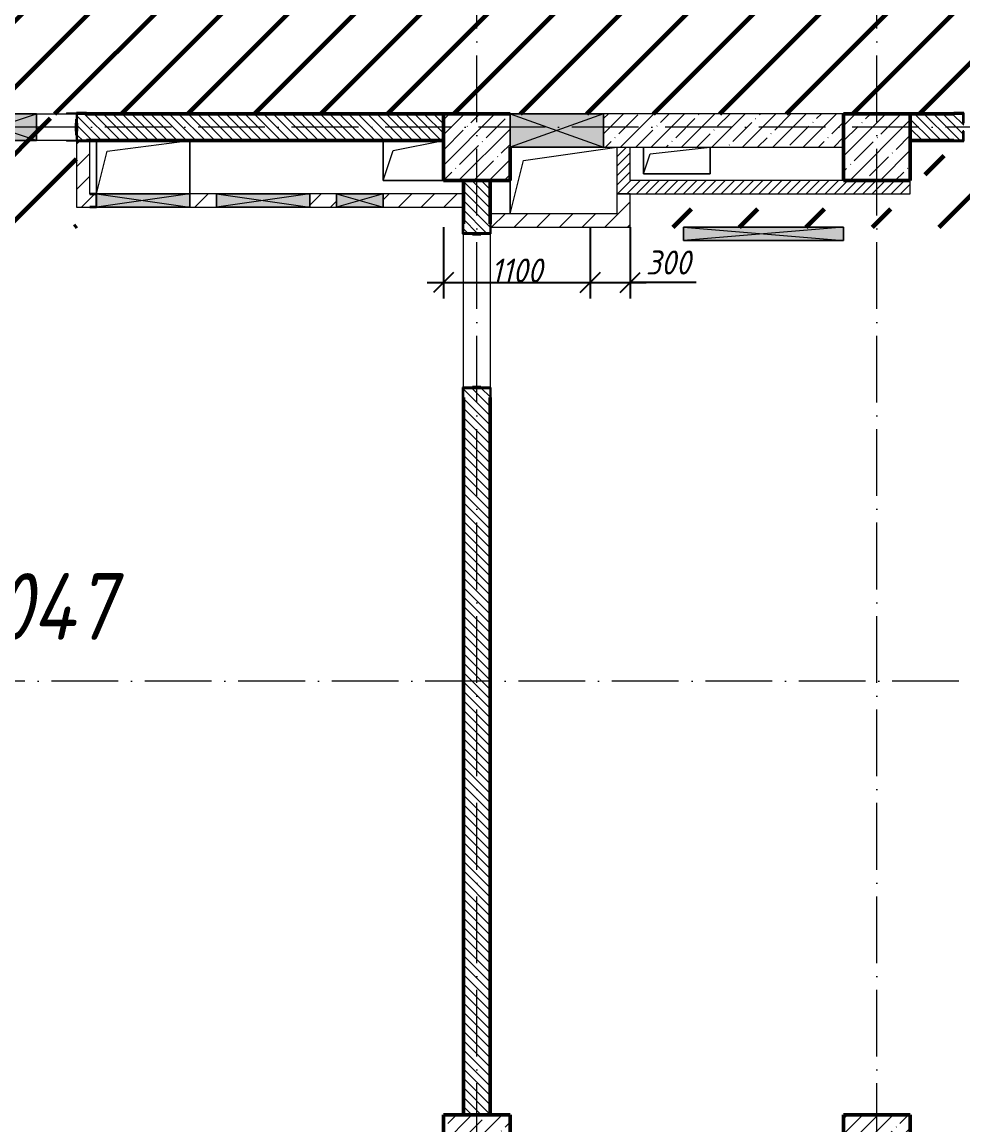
# Model space of a CAD drawing. Header units: millimetres. Extents: x -606178 to 312196, y -19338 to 632709.
# Drawn here: x -217709 to -210657, y 450300 to 458563 of the extents above; entities that cross this region are included whole.
import ezdxf

# ---------------------------------------------------------------- set-up
doc = ezdxf.new("R2010")
doc.units = ezdxf.units.MM
doc.linetypes.add('50_200_ШТРИХ_1Т_ш5_п1_п1_', pattern=[700, 500, -100, 0, -100])
for name, color, linetype, lineweight in [('6.4.1) Окр пт с инж. ПТ2.16', 3, 'Continuous', 60), ('A-____-____-DIMS', 7, 'Continuous', 9), ('A-DETL-GENF-OTLN', 7, 'Continuous', 9), ('A-FLOR-____-OTLN', 7, 'Continuous', 9), ('A-GENM-____-MCUT', 7, 'Continuous', 25), ('A-GENM-____-OTLN', 7, 'Continuous', 9), ('A-GENM-____-OTLN-1', 7, 'Continuous', 25), ('A-GLAZ-____-OTLN', 7, 'Continuous', 9), ('A-WALL-____-MCUT-1', 7, 'Continuous', 9), ('A-WALL-____-MCUT-2', 7, 'Continuous', 50), ('A-WALL-____-PATT-1', 7, 'Continuous', 9), ('A-WALL-FNSH-MCUT-1', 7, 'Continuous', 9), ('I-WALL-____-OTLN', 7, 'Continuous', 9), ('S-COLS-____-MCUT', 7, 'Continuous', 50), ('S-COLS-____-OTLN', 7, 'Continuous', 9), ('S-GRID-____-OTLN-1', 7, '50_200_ШТРИХ_1Т_ш5_п1_п1_', 9), ('Марки помещений', 7, 'Continuous', 9)]:
    doc.layers.add(name, color=color, linetype=linetype, lineweight=lineweight)
doc.layers.add('A-GLAZ-____-OTLN-1', color=7, linetype='Continuous', lineweight=9, true_color=0xc0c0c0)
doc.styles.add('ISOCPEUR_I_10', font='isocpeui.ttf', dxfattribs={"width": 0.9, "height": 180})
doc.styles.add('ISOCPEUR_I_3', font='isocpeui.ttf', dxfattribs={"width": 0.85, "height": 2.2})
doc.dimstyles.new('ISO-1_8_0_9К_СРЕДНИЙ_Кладочные_3', dxfattribs={"dimscale": 304.8, "dimtxt": 179.276612, "dimasz": 0.492126, "dimexe": 0.393701, "dimexo": 0, "dimgap": 0, "dimtad": 1, "dimdec": 3, "dimrnd": 0.001, "dimdsep": 46, "dimtxsty": 'ISOCPEUR_I_10', "dimblk1": 'OBLIQUE', "dimblk2": 'OBLIQUE', "dimsah": 1, "dimcen": 0.09, "dimdle": 0.393701, "dimazin": 0, "dimtfac": 1, "dimtdec": 4, "dimtix": 1, "dimtmove": 0, "dimatfit": 3, "dimfxl": 1, "dimtvp": 1, "dimtolj": 1, "dimtzin": 0, "dimarcsym": 2})
doc.dimstyles.new('ISO-1_8_0_9К_СРЕДНИЙ_Кладочные_4', dxfattribs={"dimscale": 304.8, "dimtxt": 179.276612, "dimasz": 0.492126, "dimexe": 0.393701, "dimexo": 0, "dimgap": 0, "dimtad": 1, "dimdec": 3, "dimrnd": 0.001, "dimdsep": 46, "dimtxsty": 'ISOCPEUR_I_10', "dimblk1": 'OBLIQUE', "dimblk2": 'OBLIQUE', "dimsah": 1, "dimcen": 0.09, "dimdle": 0.393701, "dimazin": 0, "dimtfac": 1, "dimtdec": 4, "dimtix": 1, "dimtmove": 1, "dimatfit": 3, "dimfxl": 1, "dimtvp": 1, "dimtolj": 1, "dimtzin": 0, "dimarcsym": 2})
pattern_1 = [(135, (-264901.3, 451794.26), (-35.35534, -35.35534), [])]
pattern_2 = [(45, (-264901.3, 451794.26), (-84.8528, 84.8528), [])]
pattern_3 = [(45, (-264901.3, 451794.26), (-35.35534, 35.35534), [])]

# ---------------------------------------------------------------- blocks, each defined once
blk = doc.blocks.new('BSC_Колонна _Прямоугольная - 500х500-V59-АР1_План отверстий 2 этажа в осях 1-64_А-ГГ')
at = {"layer": 'S-COLS-____-OTLN'}
h = blk.add_hatch(dxfattribs=at)
h.set_pattern_fill('FP_88', color=256, style=0, pattern_type=2)
h.set_pattern_definition([(45, (-50600, 1668.96), (-114.04925, 114.04925), []), (45, (-50485.95, 1668.96), (-114.04925, 114.04925), [201.613, -40.323, 3.353, -36.97])])
h.paths.add_polyline_path([(-250, -250), (250, -250), (250, 250), (-250, 250), (-250, -175.1)], flags=0)
at = {"layer": 'S-COLS-____-MCUT'}
for p, q in [((250, 250), (-250, 250)), ((-250, 250), (-250, -250)), ((250, -250), (250, 250)), ((-250, -250), (250, -250))]:
    blk.add_line(p, q, dxfattribs=at)
blk = doc.blocks.new('BSC_Колонна _Прямоугольная - 500х500-V60-АР1_План отверстий 2 этажа в осях 1-64_А-ГГ')
at = {"layer": 'S-COLS-____-OTLN'}
h = blk.add_hatch(dxfattribs=at)
h.set_pattern_fill('FP_89', color=256, style=0, pattern_type=2)
h.set_pattern_definition([(45, (-50600, -5831.04), (-114.04925, 114.04925), []), (45, (-50485.95, -5831.04), (-114.04925, 114.04925), [201.613, -40.323, 3.353, -36.97])])
h.paths.add_polyline_path([(-250, -250), (250, -250), (250, 250), (-250, 250), (-250, 0)], flags=0)
at = {"layer": 'S-COLS-____-MCUT'}
for p, q in [((250, 250), (-250, 250)), ((-250, 250), (-250, -250)), ((250, -250), (250, 0)), ((-250, -250), (250, -250))]:
    blk.add_line(p, q, dxfattribs=at)
blk = doc.blocks.new('BSC_Колонна _Прямоугольная - 500х500-V61-АР1_План отверстий 2 этажа в осях 1-64_А-ГГ')
at = {"layer": 'S-COLS-____-OTLN'}
h = blk.add_hatch(dxfattribs=at)
h.set_pattern_fill('FP_90', color=256, style=0, pattern_type=2)
h.set_pattern_definition([(45, (-53600, 1668.96), (-114.04925, 114.04925), []), (45, (-53485.95, 1668.96), (-114.04925, 114.04925), [201.613, -40.323, 3.353, -36.97])])
h.paths.add_polyline_path([(-250, -250), (250, -250), (250, 250), (-250, 250)], flags=0)
at = {"layer": 'S-COLS-____-MCUT'}
for p, q in [((250, 250), (-250, 250)), ((-250, 250), (-250, -250)), ((250, -250), (250, 250)), ((-250, -250), (250, -250))]:
    blk.add_line(p, q, dxfattribs=at)
blk = doc.blocks.new('BSC_Колонна _Прямоугольная - 500х500-V62-АР1_План отверстий 2 этажа в осях 1-64_А-ГГ')
at = {"layer": 'S-COLS-____-OTLN'}
h = blk.add_hatch(dxfattribs=at)
h.set_pattern_fill('FP_91', color=256, style=0, pattern_type=2)
h.set_pattern_definition([(45, (-53600, -5831.04), (-114.04925, 114.04925), []), (45, (-53485.95, -5831.04), (-114.04925, 114.04925), [201.613, -40.323, 3.353, -36.97])])
h.paths.add_polyline_path([(-250, -250), (250, -250), (250, 250), (-250, 250)], flags=0)
at = {"layer": 'S-COLS-____-MCUT'}
for p, q in [((250, 250), (-250, 250)), ((-250, 250), (-250, -250)), ((250, -250), (250, 250)), ((-250, -250), (250, -250))]:
    blk.add_line(p, q, dxfattribs=at)
blk = doc.blocks.new('154_Стойка_СКБ_Уголок - СМ-2180_200-28268025-АР1_План отверстий 2 этажа в осях 1-64_А-ГГ')
at = {"layer": 'A-GENM-____-MCUT'}
for p, q in [((125, 156), (125, 81)), ((200, 156), (125, 156)), ((131, 81), (131, 150)), ((131, 150), (200, 150)), ((200, 150), (200, 156)), ((125, 81), (131, 81)), ((131, 19), (125, 19)), ((125, 19), (125, -56)), ((131, -50), (131, 19)), ((125, -56), (200, -56)), ((200, -50), (131, -50)), ((200, -56), (200, -50))]:
    blk.add_line(p, q, dxfattribs=at)
blk = doc.blocks.new('Стойка_Влож_Полоса боковая - Полоса-V142-АР1_План отверстий 2 этажа в осях 1-64_А-ГГ')
at = {"layer": 'A-GENM-____-OTLN'}
for p, q in [((-5, 60), (0, 60)), ((-5, -60), (-5, 60)), ((0, -60), (-5, -60))]:
    blk.add_line(p, q, dxfattribs=at)
blk = doc.blocks.new('Стойка_Влож_Уголок_Опорный - Уголок-28213941-АР1_План отверстий 2 этажа в осях 1-64_А-ГГ')
at = {"layer": 'A-GENM-____-OTLN'}
for p, q in [((-212, -6), (-212, 0)), ((0, 0), (0, -6)), ((-212, -75), (-212, -6)), ((-212, -6), (-206, -6)), ((-212, -75), (-206, -75)), ((-6, -6), (0, -6)), ((-6, -75), (0, -75)), ((0, -6), (0, -75))]:
    blk.add_line(p, q, dxfattribs=at)
blk = doc.blocks.new('Фахверк_СКБ_Уголок - 200_3960-28268576-АР1_План отверстий 2 этажа в осях 1-64_А-ГГ')
at = {"layer": 'A-GENM-____-MCUT'}
for p, q in [((200, 156), (125, 156)), ((125, 156), (125, 81)), ((131, 81), (131, 150)), ((131, 150), (200, 150)), ((200, 150), (200, 156)), ((125, 81), (131, 81)), ((131, 19), (125, 19)), ((125, 19), (125, -56)), ((131, -50), (131, 19)), ((125, -56), (200, -56)), ((200, -50), (131, -50)), ((200, -56), (200, -50))]:
    blk.add_line(p, q, dxfattribs=at)
blk = doc.blocks.new('AR_Отверстие прямоугольное _в плите_ - AR_Отверстие прямоугольное _в плите_-V156-АР1_План отверстий 2 этажа в осях 1-64_А-ГГ')
at = {"layer": 'A-GENM-____-OTLN'}
for p, q in [((-250, 100), (-250, -100)), ((-200, 50), (250, 100)), ((250, -100), (250, 100)), ((-250, -100), (-200, 50)), ((-250, -100), (250, -100))]:
    blk.add_line(p, q, dxfattribs=at)
blk = doc.blocks.new('AR_Отверстие прямоугольное _в плите_ - AR_Отверстие прямоугольное _в плите_-30553057-АР1_План отверстий 2 этажа в осях 1-64_А-ГГ')
at = {"layer": 'A-GENM-____-OTLN'}
for p, q in [((-300, 150), (400, 250)), ((-400, -250), (-300, 150)), ((-400, 0), (-400, -250))]:
    blk.add_line(p, q, dxfattribs=at)
blk = doc.blocks.new('AR_Отверстие прямоугольное _в плите_ - AR_Отверстие прямоугольное _в плите_-30552525-АР1_План отверстий 2 этажа в осях 1-64_А-ГГ')
at = {"layer": 'A-GENM-____-OTLN'}
for p, q in [((-350, 200), (-350, -200)), ((-270, 120), (350, 200)), ((350, -200), (350, 200)), ((-350, -200), (-270, 120))]:
    blk.add_line(p, q, dxfattribs=at)
blk = doc.blocks.new('AR_Отверстие прямоугольное _в плите_ - AR_Отверстие прямоугольное _в плите_-30552670-АР1_План отверстий 2 этажа в осях 1-64_А-ГГ')
at = {"layer": 'A-GENM-____-OTLN'}
for p, q in [((-225, 150), (-225, -150)), ((-150, 75), (225, 150)), ((-225, -150), (-150, 75)), ((-225, -150), (225, -150))]:
    blk.add_line(p, q, dxfattribs=at)
blk = doc.blocks.new('AR_Отверстие прямоугольное _в стене__БезПР - AR_Отверстие прямоугольное _в стене__БезПР-30590120-АР1_План отверстий 2 этажа в осях 1-64_А-ГГ')
at = {"layer": 'A-GLAZ-____-OTLN-1'}
blk.add_hatch(color=256, dxfattribs=at).paths.add_polyline_path([(350, -125), (350, 125), (-350, 125), (-350, -125), (42.8, -125)], flags=0)
at = {"layer": 'A-DETL-GENF-OTLN'}
for p, q in [((-350, -125), (-350, 125)), ((-350, 125), (350, 125)), ((350, 125), (-350, -125)), ((-350, 125), (350, -125)), ((350, 125), (-350, 125)), ((-350, 125), (-350, -125)), ((350, 125), (350, -125)), ((350, -125), (350, 125)), ((350, -125), (-350, -125)), ((-350, -125), (350, -125))]:
    blk.add_line(p, q, dxfattribs=at)
at = {"layer": 'A-GLAZ-____-OTLN'}
blk.add_line((350, 125), (-350, 125), dxfattribs=at)
blk = doc.blocks.new('AR_Отверстие прямоугольное _в стене__БезПР - AR_Отверстие прямоугольное _в стене__БезПР-36788986-АР1_План отверстий 2 этажа в осях 1-64_А-ГГ')
at = {"layer": 'A-GLAZ-____-OTLN'}
blk.add_hatch(color=256, dxfattribs=at).paths.add_polyline_path([(175, -50), (175, 50), (-175, 50), (-175, -50)], flags=0)
at = {"layer": 'A-DETL-GENF-OTLN'}
for p, q in [((-175, -50), (-175, 50)), ((-175, 50), (175, 50)), ((175, 50), (-175, -50)), ((-175, 50), (175, -50)), ((175, 50), (-175, 50)), ((-175, 50), (-175, -50)), ((175, 50), (175, -50)), ((175, -50), (175, 50)), ((175, -50), (-175, -50)), ((-175, -50), (175, -50))]:
    blk.add_line(p, q, dxfattribs=at)
at = {"layer": 'A-GLAZ-____-OTLN'}
blk.add_line((175, 50), (-175, 50), dxfattribs=at)
blk = doc.blocks.new('AR_Отверстие прямоугольное _в стене__БезПР - AR_Отверстие прямоугольное _в стене__БезПР-36429042-АР1_План отверстий 2 этажа в осях 1-64_А-ГГ')
at = {"layer": 'A-GLAZ-____-OTLN'}
blk.add_hatch(color=256, dxfattribs=at).paths.add_polyline_path([(-350, -50), (350, -50), (350, 50), (-350, 50)], flags=0)
at = {"layer": 'A-DETL-GENF-OTLN'}
for p, q in [((-350, -50), (-350, 50)), ((-350, 50), (350, 50)), ((350, 50), (-350, -50)), ((-350, 50), (350, -50)), ((350, 50), (-350, 50)), ((-350, 50), (-350, -50)), ((350, 50), (350, -50)), ((350, -50), (350, 50)), ((350, -50), (-350, -50)), ((-350, -50), (350, -50))]:
    blk.add_line(p, q, dxfattribs=at)
at = {"layer": 'A-GLAZ-____-OTLN'}
blk.add_line((350, 50), (-350, 50), dxfattribs=at)
blk = doc.blocks.new('AR_Отверстие прямоугольное _в стене_ - AR_Отверстие прямоугольное _в стене__ОВ-36867292-АР1_План отверстий 2 этажа в осях 1-64_А-ГГ')
at = {"layer": 'A-GLAZ-____-OTLN'}
blk.add_hatch(color=256, dxfattribs=at).paths.add_polyline_path([(350, -50), (350, 50), (-350, 50), (-350, -50)], flags=0)
at = {"layer": 'A-DETL-GENF-OTLN'}
for p, q in [((-350, -50), (-350, 50)), ((-350, 50), (350, 50)), ((350, 50), (-350, -50)), ((-350, 50), (350, -50)), ((350, 50), (-350, 50)), ((-350, 50), (-350, -50)), ((350, 50), (350, -50)), ((350, -50), (350, 50)), ((350, -50), (-350, -50)), ((-350, -50), (350, -50))]:
    blk.add_line(p, q, dxfattribs=at)
blk = doc.blocks.new('AR_Отверстие прямоугольное _в стене_ - AR_Отверстие прямоугольное _в стене__ОВ-36868278-АР1_План отверстий 2 этажа в осях 1-64_А-ГГ')
at = {"layer": 'A-GLAZ-____-OTLN'}
blk.add_hatch(color=256, dxfattribs=at).paths.add_polyline_path([(-300, 100), (-300, -100), (300, -100), (300, 100)], flags=0)
at = {"layer": 'A-DETL-GENF-OTLN'}
for p, q in [((-300, -100), (-300, 100)), ((-300, 100), (300, 100)), ((300, 100), (-300, -100)), ((-300, 100), (300, -100)), ((300, 100), (-300, 100)), ((-300, 100), (-300, -100)), ((300, 100), (300, -100)), ((300, -100), (300, 100)), ((300, -100), (-300, -100)), ((-300, -100), (300, -100))]:
    blk.add_line(p, q, dxfattribs=at)
blk = doc.blocks.new('154_Фахверк_СКБ_Швеллер - Тип_100_3960_зеркало-V199-АР1_План отверстий 2 этажа в осях 1-64_А-ГГ')
at = {"layer": 'A-GENM-____-MCUT'}
for p, q in [((175, 50), (125, 50)), ((128, 47), (175, 47)), ((128, -47), (128, 47)), ((175, 47), (175, 50)), ((125, -50), (175, -50)), ((175, -47), (128, -47)), ((175, -50), (175, -47))]:
    blk.add_line(p, q, dxfattribs=at)
blk = doc.blocks.new('AR_Отверстие прямоугольное _в стене_ - AR_Отверстие прямоугольное _в стене__ОВ-36976812-АР1_План отверстий 2 этажа в осях 1-64_А-ГГ')
at = {"layer": 'A-GLAZ-____-OTLN'}
blk.add_hatch(color=256, dxfattribs=at).paths.add_polyline_path([(600, -50), (600, 50), (-600, 50), (-600, -50), (260.2, -50)], flags=0)
at = {"layer": 'A-DETL-GENF-OTLN'}
for p, q in [((-600, -50), (-600, 50)), ((-600, 50), (600, 50)), ((600, 50), (-600, -50)), ((-600, 50), (600, -50)), ((600, 50), (-600, 50)), ((-600, 50), (-600, -50)), ((600, 50), (600, -50)), ((600, -50), (600, 50)), ((600, -50), (-600, -50)), ((-600, -50), (600, -50))]:
    blk.add_line(p, q, dxfattribs=at)
blk = doc.blocks.new('_Oblique')
at = {"color": 0, "linetype": 'ByBlock', "lineweight": -2}
blk.add_line((-0.5, -0.5), (0.5, 0.5), dxfattribs=at)
blk = doc.blocks.new('*D4718')
at = {"layer": 'A-____-____-DIMS', "color": 0, "lineweight": -2, "transparency": 16777216}
for p, q in [((-214551.3, 457025.3), (-214551.3, 456491.2)), ((-213451.3, 457025.3), (-213451.3, 456491.2)), ((-214671.3, 456611.2), (-213331.3, 456611.2))]:
    blk.add_line(p, q, dxfattribs=at)
at = {"layer": 'Defpoints', "color": 0, "transparency": 16777216}
for p in [(-214551.3, 457025.3), (-213451.3, 457025.3), (-213451.3, 456611.2)]:
    blk.add_point(p, dxfattribs=at)
at = {"layer": 'A-____-____-DIMS', "color": 0, "lineweight": -2, "transparency": 16777216, "xscale": 150, "yscale": 150, "zscale": 150, "rotation": 180}
blk.add_blockref('_Oblique', (-214551.3, 456611.2), dxfattribs=at)
at = {"layer": 'A-____-____-DIMS', "color": 0, "lineweight": -2, "transparency": 16777216, "xscale": 150, "yscale": 150, "zscale": 150}
blk.add_blockref('_Oblique', (-213451.3, 456611.2), dxfattribs=at)
at = {"layer": 'A-____-____-DIMS', "color": 0, "transparency": 16777216, "insert": (-214001.3, 456701.2), "char_height": 180, "width": 463.361, "attachment_point": 5, "style": 'ISOCPEUR_I_10'}
blk.add_mtext('\\A1;1100', dxfattribs=at)
blk = doc.blocks.new('*D4719')
at = {"layer": 'A-____-____-DIMS', "color": 0, "lineweight": -2, "transparency": 16777216}
for p, q in [((-213451.3, 457025.3), (-213451.3, 456491.2)), ((-213151.3, 457025.3), (-213151.3, 456491.2)), ((-213571.3, 456611.2), (-213031.3, 456611.2)), ((-212656.4, 456611.2), (-213151.3, 456611.2))]:
    blk.add_line(p, q, dxfattribs=at)
at = {"layer": 'Defpoints', "color": 0, "transparency": 16777216}
for p in [(-213451.3, 457025.3), (-213151.3, 457025.3), (-213151.3, 456611.2)]:
    blk.add_point(p, dxfattribs=at)
at = {"layer": 'A-____-____-DIMS', "color": 0, "lineweight": -2, "transparency": 16777216, "xscale": 150, "yscale": 150, "zscale": 150, "rotation": 180}
blk.add_blockref('_Oblique', (-213451.3, 456611.2), dxfattribs=at)
at = {"layer": 'A-____-____-DIMS', "color": 0, "lineweight": -2, "transparency": 16777216, "xscale": 150, "yscale": 150, "zscale": 150}
blk.add_blockref('_Oblique', (-213151.3, 456611.2), dxfattribs=at)
at = {"layer": 'A-____-____-DIMS', "color": 0, "transparency": 16777216, "insert": (-213033.3, 456851.2), "char_height": 180, "width": 409.578, "attachment_point": 1, "line_spacing_factor": 1.149209, "style": 'ISOCPEUR_I_10'}
blk.add_mtext('\\A1;300', dxfattribs=at)

msp = doc.modelspace()

# ---------------------------------------------------------------- hatches: boundary and pattern name
at = {"layer": '6.4.1) Окр пт с инж. ПТ2.16'}
h = msp.add_hatch(dxfattribs=at)
h.set_pattern_fill('ANSI31', color=256, scale=111)
h.paths.add_polyline_path([(-226051.3011, 460975.3011), (-175901.3011, 460975.3011), (-175901.3011, 457875.3011), (-226051.3011, 457875.3011)])
h = msp.add_hatch(dxfattribs=at)
h.set_pattern_fill('ANSI31', color=256, scale=111)
h.paths.add_polyline_path([(-190113.3011, 457563.3011), (-192389.3011, 457563.3011), (-192389.3011, 457263.3011), (-192939.3011, 457263.3011), (-192939.3011, 457025.3011), (-190113.3011, 457025.3011)])
h.paths.add_polyline_path([(-199711.3011, 457563.3011), (-201931.3011, 457563.3011), (-201931.3011, 457163.3011), (-207351.3011, 457163.3011), (-207351.3011, 457563.3011), (-208089.3011, 457563.3011), (-208089.3011, 457163.3011), (-208813.3011, 457163.3011), (-208813.3011, 457563.3011), (-210939.3011, 457563.3011), (-210939.3011, 457163.3011), (-213039.3011, 457163.3011), (-213039.3011, 457025.3011), (-207961.3011, 457025.3011), (-207961.3011, 457442.6987), (-207481.3011, 457442.6987), (-207481.3011, 457025.3011), (-199711.3011, 457025.3011)])
h.paths.add_polyline_path([(-194951.3011, 457563.3011), (-195951.3011, 457563.3011), (-195951.3011, 457025.3011), (-194951.3011, 457025.3011)])
h.paths.add_polyline_path([(-217301.3011, 457865.3011), (-218767.83, 457694.3011, -1), (-218767.83, 457644.3011), (-217853.596, 457025.3011), (-217301.3011, 457025.3011)])
at = {"layer": 'A-WALL-____-PATT-1'}
h = msp.add_hatch(dxfattribs=at)
h.set_pattern_fill('FP_6', color=256, style=0, pattern_type=2)
h.set_pattern_definition(pattern_1)
h.paths.add_polyline_path([(-215425.9906, 457675.3011), (-214551.3011, 457675.3011), (-214551.3011, 457875.3011), (-217295.3011, 457875.3011), (-217295.3011, 457806.3011), (-217301.3011, 457806.3011), (-217301.3011, 457744.3011), (-217295.3011, 457744.3011), (-217295.3011, 457675.3011), (-217193.4549, 457675.3011)], flags=0)
h.paths.add_polyline_path([(-219351.3011, 457675.3011), (-218457.3011, 457675.3011), (-218457.3011, 457744.3011), (-218451.3011, 457744.3011), (-218451.3011, 457806.3011), (-218457.3011, 457806.3011), (-218457.3011, 457875.3011), (-219351.3011, 457875.3011), (-219351.3011, 457762.8011)], flags=0)
h.paths.add_polyline_path([(-220051.3011, 457675.3011), (-219751.3011, 457675.3011), (-219751.3011, 457875.3011), (-220051.3011, 457875.3011)], flags=0)
h = msp.add_hatch(dxfattribs=at)
h.set_pattern_fill('FP_25', color=256, style=0, pattern_type=2)
h.set_pattern_definition([(45, (-264901.3, 451794.26), (-114.04925, 114.04925), []), (45, (-264787.25, 451794.26), (-114.04925, 114.04925), [201.612, -40.322, 3.353, -36.97])])
h.paths.add_polyline_path([(-211551.3011, 457625.3011), (-211551.3011, 457875.3011), (-213351.3011, 457875.3011), (-213351.3011, 457625.3011), (-211891.062, 457625.3011)], flags=0)
h = msp.add_hatch(dxfattribs=at)
h.set_pattern_fill('FP_6', color=256, style=0, pattern_type=2)
h.set_pattern_definition(pattern_1)
h.paths.add_polyline_path([(-205551.3011, 457675.3011), (-205551.3011, 457875.3011), (-205951.3011, 457875.3011), (-205951.3011, 457675.3011)], flags=0)
h.paths.add_polyline_path([(-208945.3011, 457675.3011), (-208157.3011, 457675.3011), (-208157.3011, 457744.3011), (-208151.3011, 457744.3011), (-208151.3011, 457806.3011), (-208157.3011, 457806.3011), (-208157.3011, 457875.3011), (-208945.3011, 457875.3011), (-208945.3011, 457806.3011), (-208951.3011, 457806.3011), (-208951.3011, 457744.3011), (-208945.3011, 457744.3011), (-208945.3011, 457715.3011)], flags=0)
h.paths.add_polyline_path([(-207245.3011, 457675.3011), (-206351.3011, 457675.3011), (-206351.3011, 457875.3011), (-207245.3011, 457875.3011), (-207245.3011, 457806.3011), (-207251.3011, 457806.3011), (-207251.3011, 457744.3011), (-207245.3011, 457744.3011), (-207245.3011, 457676.007)], flags=0)
h.paths.add_polyline_path([(-210726.3011, 457675.3011), (-210657.3011, 457675.3011), (-210657.3011, 457744.3011), (-210651.3011, 457744.3011), (-210651.3011, 457806.3011), (-210657.3011, 457806.3011), (-210657.3011, 457875.3011), (-211051.3011, 457875.3011), (-211051.3011, 457675.3011)], flags=0)
h = msp.add_hatch(dxfattribs=at)
h.set_pattern_fill('FP_4', color=256, style=0, pattern_type=2)
h.set_pattern_definition(pattern_2)
h.paths.add_polyline_path([(-217201.3011, 457175.3011), (-217201.3011, 457675.3011), (-217226.3011, 457675.3011), (-217226.3011, 457669.3011), (-217301.3011, 457669.3011), (-217301.3011, 457175.3011)], flags=0)
h = msp.add_hatch(dxfattribs=at)
h.set_pattern_fill('FP_5', color=256, style=0, pattern_type=2)
h.set_pattern_definition(pattern_3)
h.paths.add_polyline_path([(-213151.3011, 457375.3011), (-213151.3011, 457625.3011), (-213251.3011, 457625.3011), (-213251.3011, 457375.3011)], flags=0)
h = msp.add_hatch(dxfattribs=at)
h.set_pattern_fill('FP_6', color=256, style=0, pattern_type=2)
h.set_pattern_definition(pattern_1)
h.paths.add_polyline_path([(-214401.3011, 450375.3011), (-214201.3011, 450375.3011), (-214201.5213, 455819.3011), (-214270.3011, 455819.3011), (-214270.3011, 455825.3011), (-214332.3011, 455825.3011), (-214332.3011, 455819.3011), (-214401.3011, 455819.3011), (-214401.3011, 450810.1797)], flags=0)
h.paths.add_polyline_path([(-214270.3011, 456975.3011), (-214270.3011, 456981.3011), (-214201.3011, 456981.3011), (-214201.3011, 457375.3011), (-214401.3011, 457375.3011), (-214401.3011, 456981.3011), (-214332.3011, 456981.3011), (-214332.3011, 456975.3011)], flags=0)
h = msp.add_hatch(dxfattribs=at)
h.set_pattern_fill('FP_5', color=256, style=0, pattern_type=2)
h.set_pattern_definition(pattern_3)
h.paths.add_polyline_path([(-213251.3011, 457275.3011), (-211051.3011, 457275.3011), (-211051.3011, 457375.3011), (-213251.3011, 457375.3011)], flags=0)
h = msp.add_hatch(dxfattribs=at)
h.set_pattern_fill('FP_4', color=256, style=0, pattern_type=2)
h.set_pattern_definition(pattern_2)
h.paths.add_polyline_path([(-216451.3011, 457175.3011), (-216251.3011, 457175.3011), (-216251.3011, 457275.3011), (-216451.3011, 457275.3011)], flags=0)
h.paths.add_polyline_path([(-215425.9906, 457175.3011), (-215351.3011, 457175.3011), (-215351.3011, 457275.3011), (-215551.3011, 457275.3011), (-215551.3011, 457175.3011)], flags=0)
h.paths.add_polyline_path([(-214401.3011, 457175.3011), (-214401.3011, 457275.3011), (-215001.3011, 457275.3011), (-215001.3011, 457175.3011)], flags=0)
h.paths.add_polyline_path([(-217199.8011, 457178.3011), (-217154.3011, 457178.3011), (-217154.3011, 457272.3011), (-217201.3011, 457272.3011), (-217201.3011, 457178.3011)], flags=0)
h = msp.add_hatch(dxfattribs=at)
h.set_pattern_fill('FP_4', color=256, style=0, pattern_type=2)
h.set_pattern_definition(pattern_2)
h.paths.add_polyline_path([(-213151.3011, 457025.3011), (-213151.3011, 457275.3011), (-213251.3011, 457275.3011), (-213251.3011, 457025.3011)], flags=0)
h = msp.add_hatch(dxfattribs=at)
h.set_pattern_fill('FP_4', color=256, style=0, pattern_type=2)
h.set_pattern_definition(pattern_2)
h.paths.add_polyline_path([(-213251.3011, 457025.3011), (-213251.3011, 457125.3011), (-214201.3011, 457125.3011), (-214201.3011, 457050.3011), (-214195.3011, 457050.3011), (-214195.3011, 457025.3011), (-213658.5263, 457025.3011)], flags=0)

# ---------------------------------------------------------------- linework, layer by layer
at = {"layer": 'A-FLOR-____-OTLN'}
for p, q in [((-217151.3999, 457275.3011), (-217151.3999, 457675.3011)), ((-216451.3999, 457675.3011), (-216451.3999, 457275.3011)), ((-215001.3011, 457375.3011), (-215001.3011, 457675.3011)), ((-213051.3011, 457425.3011), (-213051.3011, 457625.3011)), ((-212551.3011, 457625.3011), (-212551.3011, 457425.3011)), ((-212551.3011, 457425.3011), (-213051.3011, 457425.3011)), ((-214551.3011, 457375.3011), (-215001.3011, 457375.3011)), ((-214051.3011, 457125.3011), (-214051.3011, 457375.3011))]:
    msp.add_line(p, q, dxfattribs=at)
at = {"layer": 'A-WALL-____-MCUT-1'}
for p, q in [((-211551.3011, 457875.3011), (-213351.3011, 457875.3011)), ((-213351.3011, 457625.3011), (-211551.3011, 457625.3011))]:
    msp.add_line(p, q, dxfattribs=at)
at = {"layer": 'A-WALL-____-MCUT-2'}
for p, q in [((-214551.3011, 457875.3011), (-217226.3011, 457875.3011)), ((-210726.3011, 457875.3011), (-211051.3011, 457875.3011)), ((-217301.3011, 457806.3011), (-217301.3011, 457744.3011)), ((-217226.3011, 457675.3011), (-214551.3011, 457675.3011)), ((-211051.3011, 457675.3011), (-210726.3011, 457675.3011)), ((-214401.3011, 457375.3011), (-214401.3011, 457050.3011)), ((-214201.3011, 457050.3011), (-214201.3011, 457375.3011)), ((-214332.3011, 456975.3011), (-214270.3011, 456975.3011)), ((-214401.3011, 455750.3011), (-214401.3011, 450375.3011)), ((-214270.3011, 455825.3011), (-214332.3011, 455825.3011)), ((-214201.3011, 450375.3011), (-214201.3011, 455750.3011))]:
    msp.add_line(p, q, dxfattribs=at)
at = {"layer": 'A-WALL-FNSH-MCUT-1'}
for p, q in [((-217301.3011, 457669.3011), (-217301.3011, 457175.3011)), ((-217201.3011, 457275.3011), (-217201.3011, 457675.3011)), ((-213251.3011, 457625.3011), (-213251.3011, 457125.3011)), ((-213151.3011, 457375.3011), (-213151.3011, 457625.3011)), ((-211551.3011, 457375.3011), (-213151.3011, 457375.3011)), ((-211051.3011, 457275.3011), (-211051.3011, 457375.3011)), ((-216251.3011, 457275.3011), (-216451.3011, 457275.3011)), ((-215351.3011, 457275.3011), (-215551.3011, 457275.3011)), ((-214401.3011, 457275.3011), (-215001.3011, 457275.3011)), ((-213151.3011, 457275.3011), (-213251.3011, 457275.3011)), ((-213251.3011, 457275.3011), (-211051.3011, 457275.3011)), ((-213151.3011, 457025.3011), (-213151.3011, 457275.3011)), ((-217301.3011, 457175.3011), (-217201.3011, 457175.3011)), ((-216451.3011, 457175.3011), (-216251.3011, 457175.3011)), ((-215551.3011, 457175.3011), (-215351.3011, 457175.3011)), ((-215001.3011, 457175.3011), (-214401.3011, 457175.3011)), ((-213251.3011, 457125.3011), (-214201.3011, 457125.3011)), ((-214195.3011, 457025.3011), (-213151.3011, 457025.3011))]:
    msp.add_line(p, q, dxfattribs=at)
at = {"layer": 'I-WALL-____-OTLN'}
for p, q in [((-217601.3011, 457875.3011), (-217301.3011, 457875.3011)), ((-217301.3011, 457675.3011), (-217601.3011, 457675.3011)), ((-214401.3011, 455825.3011), (-214401.3011, 456975.3011)), ((-214201.3011, 456975.3011), (-214201.3011, 455825.3011))]:
    msp.add_line(p, q, dxfattribs=at)
at = {"layer": 'S-GRID-____-OTLN-1'}
for p, q in [((-214301.3011, 447311.6528), (-214301.3011, 461944.7985)), ((-211301.3011, 447311.6528), (-211301.3011, 461944.7985)), ((-174582.5138, 457775.3011), (-269570.0713, 457775.3011)), ((-160980.2414, 453625.3011), (-269570.0713, 453625.3011))]:
    msp.add_line(p, q, dxfattribs=at)

# ---------------------------------------------------------------- block references
at = {"layer": 'A-GENM-____-OTLN', "rotation": 269.9999999999995}
msp.add_blockref('Стойка_Влож_Уголок_Опорный - Уголок-28213941-АР1_План отверстий 2 этажа в осях 1-64_А-ГГ', (-217301.3011, 457669.3011), dxfattribs=at)
at = {"layer": 'A-GENM-____-OTLN'}
for name, p in [('Стойка_Влож_Полоса боковая - Полоса-V142-АР1_План отверстий 2 этажа в осях 1-64_А-ГГ', (-217301.3011, 457775.3011)), ('AR_Отверстие прямоугольное _в плите_ - AR_Отверстие прямоугольное _в плите_-30552525-АР1_План отверстий 2 этажа в осях 1-64_А-ГГ', (-216801.3999, 457475.3011)), ('AR_Отверстие прямоугольное _в плите_ - AR_Отверстие прямоугольное _в плите_-30552670-АР1_План отверстий 2 этажа в осях 1-64_А-ГГ', (-214776.3011, 457525.3011)), ('AR_Отверстие прямоугольное _в плите_ - AR_Отверстие прямоугольное _в плите_-30553057-АР1_План отверстий 2 этажа в осях 1-64_А-ГГ', (-213651.3011, 457375.3011)), ('AR_Отверстие прямоугольное _в плите_ - AR_Отверстие прямоугольное _в плите_-V156-АР1_План отверстий 2 этажа в осях 1-64_А-ГГ', (-212801.3011, 457525.3011))]:
    msp.add_blockref(name, p, dxfattribs=at)
at = {"layer": 'A-GENM-____-OTLN-1'}
msp.add_blockref('154_Стойка_СКБ_Уголок - СМ-2180_200-28268025-АР1_План отверстий 2 этажа в осях 1-64_А-ГГ', (-217426.3011, 457725.3011), dxfattribs=at)
for name, p, rotation in [('Фахверк_СКБ_Уголок - 200_3960-28268576-АР1_План отверстий 2 этажа в осях 1-64_А-ГГ', (-210526.3011, 457825.3011), 180), ('154_Фахверк_СКБ_Швеллер - Тип_100_3960_зеркало-V199-АР1_План отверстий 2 этажа в осях 1-64_А-ГГ', (-217026.3011, 457225.3011), 180), ('154_Стойка_СКБ_Уголок - СМ-2180_200-28268025-АР1_План отверстий 2 этажа в осях 1-64_А-ГГ', (-214251.3011, 456850.3011), 89.99999999999993), ('154_Стойка_СКБ_Уголок - СМ-2180_200-28268025-АР1_План отверстий 2 этажа в осях 1-64_А-ГГ', (-214351.3011, 455950.3011), 269.9999999999999)]:
    msp.add_blockref(name, p, dxfattribs=dict(at, rotation=rotation))
at = {"layer": 'A-GLAZ-____-OTLN', "rotation": 180}
msp.add_blockref('AR_Отверстие прямоугольное _в стене_ - AR_Отверстие прямоугольное _в стене__ОВ-36868278-АР1_План отверстий 2 этажа в осях 1-64_А-ГГ', (-217901.3011, 457775.3011), dxfattribs=at)
at = {"layer": 'A-GLAZ-____-OTLN'}
for name, p in [('AR_Отверстие прямоугольное _в стене__БезПР - AR_Отверстие прямоугольное _в стене__БезПР-30590120-АР1_План отверстий 2 этажа в осях 1-64_А-ГГ', (-213701.3011, 457750.3011)), ('AR_Отверстие прямоугольное _в стене_ - AR_Отверстие прямоугольное _в стене__ОВ-36867292-АР1_План отверстий 2 этажа в осях 1-64_А-ГГ', (-216801.3011, 457225.3011)), ('AR_Отверстие прямоугольное _в стене__БезПР - AR_Отверстие прямоугольное _в стене__БезПР-36429042-АР1_План отверстий 2 этажа в осях 1-64_А-ГГ', (-215901.3011, 457225.3011)), ('AR_Отверстие прямоугольное _в стене__БезПР - AR_Отверстие прямоугольное _в стене__БезПР-36788986-АР1_План отверстий 2 этажа в осях 1-64_А-ГГ', (-215176.3011, 457225.3011)), ('AR_Отверстие прямоугольное _в стене_ - AR_Отверстие прямоугольное _в стене__ОВ-36976812-АР1_План отверстий 2 этажа в осях 1-64_А-ГГ', (-212151.3011, 456975.3011))]:
    msp.add_blockref(name, p, dxfattribs=at)
at = {"layer": 'S-COLS-____-OTLN'}
for name, p in [('BSC_Колонна _Прямоугольная - 500х500-V60-АР1_План отверстий 2 этажа в осях 1-64_А-ГГ', (-214301.3011, 457625.3011)), ('BSC_Колонна _Прямоугольная - 500х500-V62-АР1_План отверстий 2 этажа в осях 1-64_А-ГГ', (-211301.3011, 457625.3011)), ('BSC_Колонна _Прямоугольная - 500х500-V59-АР1_План отверстий 2 этажа в осях 1-64_А-ГГ', (-214301.3011, 450125.3011)), ('BSC_Колонна _Прямоугольная - 500х500-V61-АР1_План отверстий 2 этажа в осях 1-64_А-ГГ', (-211301.3011, 450125.3011))]:
    msp.add_blockref(name, p, dxfattribs=at)

# ---------------------------------------------------------------- texts
at = {"layer": 'Марки помещений', "insert": (-218341.0546, 454434.3571), "char_height": 500, "width": 817.72125, "attachment_point": 1, "style": 'ISOCPEUR_I_3'}
msp.add_mtext('2.047', dxfattribs=at)

# ---------------------------------------------------------------- dimensions: what is measured, and where the dimension line sits
at = {"layer": 'A-____-____-DIMS'}
dim = msp.add_linear_dim(base=(-213451.3011, 456611.2189), p1=(-214551.3011, 457025.3011), p2=(-213451.3011, 457025.3011), dimstyle='ISO-1_8_0_9К_СРЕДНИЙ_Кладочные_3', override={"dimpost": '<>', "dimfxl": 1100}, dxfattribs=at)
dim.commit()
dim.dimension.update_dxf_attribs({"geometry": '*D4718', "text_midpoint": (-214001.3011, 456701.2189)})
dim = msp.add_linear_dim(base=(-213151.3011, 456611.2189), p1=(-213451.3011, 457025.3011), p2=(-213151.3011, 457025.3011), dimstyle='ISO-1_8_0_9К_СРЕДНИЙ_Кладочные_4', override={"dimpost": '<>', "dimfxl": 300}, dxfattribs=at)
dim.commit()
dim.dimension.update_dxf_attribs({"geometry": '*D4719', "text_midpoint": (-212828.4894, 456726.3809), "dimtype": 160})

doc.saveas('drawing.dxf')
